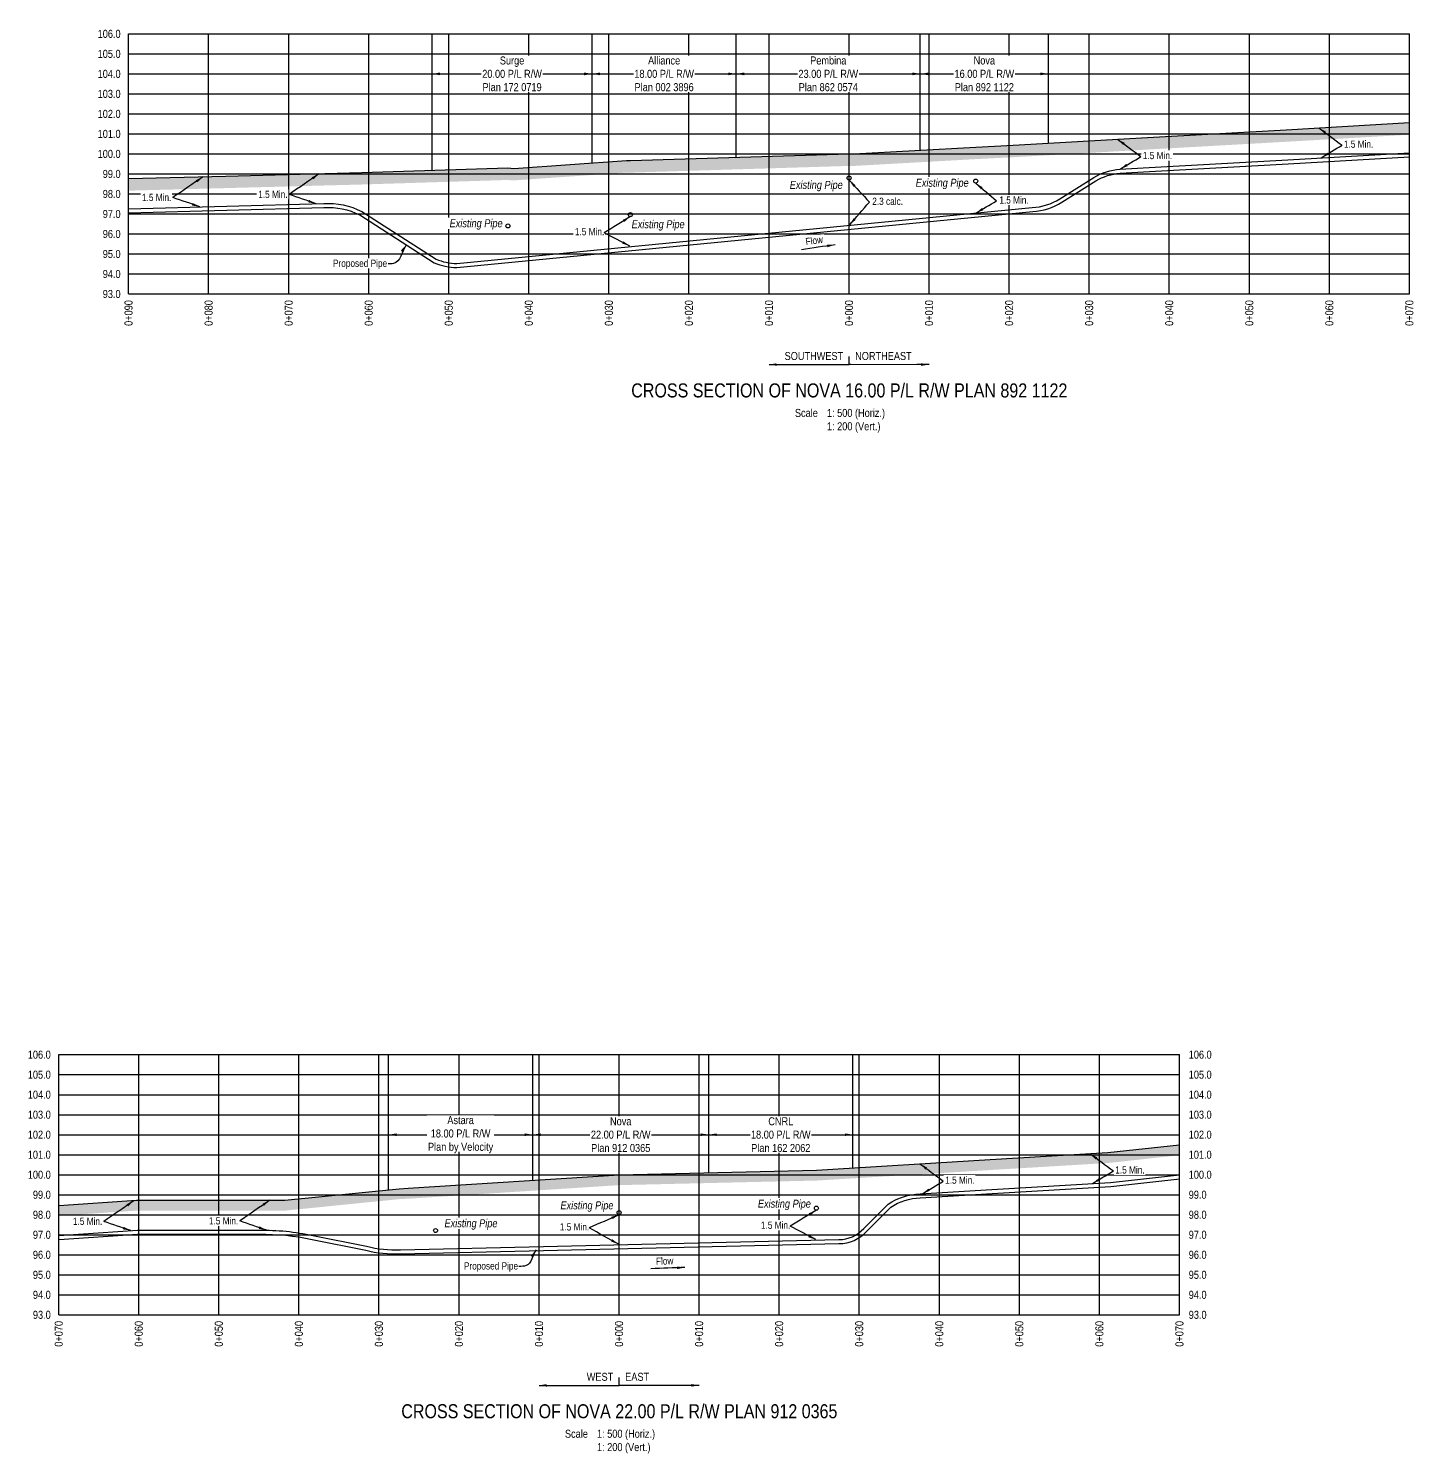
# Model space of a CAD drawing. Extents: x 348563 to 356787, y 6145683 to 6156014.
# Drawn here: x 349195 to 350925, y 6145683 to 6147462 of the extents above; entities that cross this region are included whole.
import ezdxf
from ezdxf.enums import TextEntityAlignment as Align

# ---------------------------------------------------------------- set-up
doc = ezdxf.new("R2010")
doc.units = 0
doc.header["$LTSCALE"] = 5
doc.header["$PDMODE"] = 34
doc.header["$PDSIZE"] = 0.03
doc.linetypes.add('foc-TOPO', pattern=[1, 0.2, -0.8])
doc.linetypes.add('UG_PIPE', pattern=[1.875, 1.25, -0.625])
doc.layers.get('Defpoints').update_dxf_attribs({"color": 9})
for name, color, linetype in [('AS-PIPE-UG', 44, 'UG_PIPE'), ('CG-NOTES', 7, 'Continuous'), ('DETAIL-T', 7, 'Continuous'), ('F-RW', 190, 'Continuous'), ('L-DETAIL-T', 3, 'Continuous'), ('P-CROSSINGS-GRID', 8, 'Continuous'), ('P-CROSSINGS-GROUND', 48, 'foc-TOPO'), ('P-CROSSINGS-LINE', 3, 'Continuous'), ('P-PROPOSED', 10, 'Continuous'), ('S-T7', 7, 'Continuous')]:
    doc.layers.add(name, color=color, linetype=linetype)
doc.layers.add('C-RW-T', color=13, linetype='Continuous', lineweight=9)
doc.layers.add('F-RW-T', color=190, linetype='Continuous', lineweight=9)
doc.styles.add('140', font='ARIALN.TTF', dxfattribs={"height": 15})
doc.styles.add('80', font='ARIALN.TTF', dxfattribs={"height": 10})
doc.styles.add('80CG', font='ARIALN.TTF', dxfattribs={"height": 10})
doc.styles.add('80L', font='ARIALN.TTF', dxfattribs={"height": 10})
doc.dimstyles.new('Compass 5 000', dxfattribs={"dimscale": 5, "dimtxt": 9, "dimasz": 2, "dimexe": 0.2, "dimexo": 0.0625, "dimgap": 0.5, "dimtad": 0, "dimtih": 1, "dimtoh": 1, "dimzin": 0, "dimdsep": 46, "dimtxsty": '80CG', "dimcen": 0.1, "dimse1": 1, "dimse2": 1, "dimclrd": 256, "dimclrt": 256, "dimaunit": 1, "dimadec": 4, "dimazin": 0, "dimtfac": 0.06, "dimtofl": 0, "dimtmove": 0, "dimatfit": 1, "dimfxl": 0.2, "dimtolj": 1, "dimtzin": 0, "dimlwd": -1, "dimarcsym": 0})

# ---------------------------------------------------------------- blocks, each defined once
blk = doc.blocks.new('*D647')
at = {"layer": 'Defpoints', "color": 0, "transparency": 16777216}
for p in [(350308.9, 6147409.9), (350468.8, 6147409.9), (350468.8, 6147405.6)]:
    blk.add_point(p, dxfattribs=at)
at = {"layer": 'F-RW-T', "transparency": 16777216}
for p, q in [((350318.9, 6147405.6), (350349.7, 6147405.6)), ((350458.8, 6147405.6), (350427.9, 6147405.6))]:
    blk.add_line(p, q, dxfattribs=at)
for points in [[(350318.9, 6147407.3), (350318.9, 6147403.9), (350308.9, 6147405.6)], [(350458.8, 6147407.3), (350458.8, 6147403.9), (350468.8, 6147405.6)]]:
    blk.add_solid(points, dxfattribs=at)
at = {"layer": 'F-RW-T', "transparency": 16777216, "insert": (350388.8, 6147405.6), "char_height": 10, "attachment_point": 5, "style": '80CG', "bg_fill": 3, "box_fill_scale": 1.1, "bg_fill_color": 256, "bg_fill_true_color": 13158600, "bg_fill_transparency": 0}
blk.add_mtext('\\A1;Nova\\P16.00 P/L R/W\\PPlan 892 1122', dxfattribs=at)
blk = doc.blocks.new('*D648')
at = {"layer": 'Defpoints', "color": 0, "transparency": 16777216}
for p in [(350078.9, 6147405.6), (350308.9, 6147405.6), (350308.9, 6147405.6)]:
    blk.add_point(p, dxfattribs=at)
at = {"layer": 'F-RW-T', "transparency": 16777216}
for p, q in [((350088.9, 6147405.6), (350154.3, 6147405.6)), ((350298.9, 6147405.6), (350233.4, 6147405.6))]:
    blk.add_line(p, q, dxfattribs=at)
for points in [[(350088.9, 6147407.3), (350088.9, 6147403.9), (350078.9, 6147405.6)], [(350298.9, 6147407.3), (350298.9, 6147403.9), (350308.9, 6147405.6)]]:
    blk.add_solid(points, dxfattribs=at)
at = {"layer": 'F-RW-T', "transparency": 16777216, "insert": (350193.9, 6147405.6), "char_height": 10, "attachment_point": 5, "style": '80CG', "bg_fill": 3, "box_fill_scale": 1.1, "bg_fill_color": 256, "bg_fill_true_color": 13158600, "bg_fill_transparency": 0}
blk.add_mtext('\\A1;Pembina\\P23.00 P/L R/W\\PPlan 862 0574', dxfattribs=at)
blk = doc.blocks.new('*D649')
at = {"layer": 'Defpoints', "color": 0, "transparency": 16777216}
for p in [(349899, 6147405.6), (350078.9, 6147405.6), (350078.9, 6147405.6)]:
    blk.add_point(p, dxfattribs=at)
at = {"layer": 'F-RW-T', "transparency": 16777216}
for p, q in [((349909, 6147405.6), (349949.9, 6147405.6)), ((350068.9, 6147405.6), (350028, 6147405.6))]:
    blk.add_line(p, q, dxfattribs=at)
for points in [[(349909, 6147407.3), (349909, 6147403.9), (349899, 6147405.6)], [(350068.9, 6147407.3), (350068.9, 6147403.9), (350078.9, 6147405.6)]]:
    blk.add_solid(points, dxfattribs=at)
at = {"layer": 'F-RW-T', "transparency": 16777216, "insert": (349988.9, 6147405.6), "char_height": 10, "attachment_point": 5, "style": '80CG', "bg_fill": 3, "box_fill_scale": 1.1, "bg_fill_color": 256, "bg_fill_true_color": 13158600, "bg_fill_transparency": 0}
blk.add_mtext('\\A1;Alliance\\P18.00 P/L R/W\\PPlan 002 3896', dxfattribs=at)
blk = doc.blocks.new('*D680')
at = {"layer": 'Defpoints', "color": 0, "transparency": 16777216}
for p in [(349824.7, 6146080.7), (350044.7, 6146080.7), (350044.7, 6146080.7)]:
    blk.add_point(p, dxfattribs=at)
at = {"layer": 'F-RW-T', "transparency": 16777216}
for p, q in [((349834.7, 6146080.7), (349895.2, 6146080.7)), ((350034.7, 6146080.7), (349974.2, 6146080.7))]:
    blk.add_line(p, q, dxfattribs=at)
for points in [[(349834.7, 6146082.3), (349834.7, 6146079), (349824.7, 6146080.7)], [(350034.7, 6146082.3), (350034.7, 6146079), (350044.7, 6146080.7)]]:
    blk.add_solid(points, dxfattribs=at)
at = {"layer": 'F-RW-T', "transparency": 16777216, "insert": (349934.7, 6146080.7), "char_height": 10, "attachment_point": 5, "style": '80CG', "bg_fill": 3, "box_fill_scale": 1.1, "bg_fill_color": 256, "bg_fill_true_color": 13158600, "bg_fill_transparency": 0}
blk.add_mtext('\\A1;Nova\\P22.00 P/L R/W\\PPlan 912 0365', dxfattribs=at)
blk = doc.blocks.new('*D681')
at = {"layer": 'C-RW-T', "transparency": 16777216}
for p, q in [((350054.7, 6146080.7), (350095.6, 6146080.7)), ((350214.6, 6146080.7), (350173.7, 6146080.7))]:
    blk.add_line(p, q, dxfattribs=at)
for points in [[(350054.7, 6146082.3), (350054.7, 6146079), (350044.7, 6146080.7)], [(350214.6, 6146082.3), (350214.6, 6146079), (350224.6, 6146080.7)]]:
    blk.add_solid(points, dxfattribs=at)
at = {"layer": 'Defpoints', "color": 0, "transparency": 16777216}
for p in [(350044.7, 6146080.7), (350224.6, 6146080.7), (350224.6, 6146080.7)]:
    blk.add_point(p, dxfattribs=at)
at = {"layer": 'C-RW-T', "transparency": 16777216, "insert": (350134.6, 6146080.7), "char_height": 10, "attachment_point": 5, "style": '80CG', "bg_fill": 3, "box_fill_scale": 1.1, "bg_fill_color": 256, "bg_fill_true_color": 13158600, "bg_fill_transparency": 0}
blk.add_mtext('\\A1;CNRL\\P18.00 P/L R/W\\PPlan 162 2062', dxfattribs=at)
blk = doc.blocks.new('*D704')
at = {"layer": 'Defpoints', "color": 0, "transparency": 16777216}
for p in [(349699, 6147405.6), (349699, 6147405.6), (349899, 6147405.6)]:
    blk.add_point(p, dxfattribs=at)
at = {"layer": 'F-RW-T', "transparency": 16777216}
for p, q in [((349709, 6147405.6), (349759.4, 6147405.6)), ((349889, 6147405.6), (349838.5, 6147405.6))]:
    blk.add_line(p, q, dxfattribs=at)
for points in [[(349709, 6147407.3), (349709, 6147403.9), (349699, 6147405.6)], [(349889, 6147407.3), (349889, 6147403.9), (349899, 6147405.6)]]:
    blk.add_solid(points, dxfattribs=at)
at = {"layer": 'F-RW-T', "transparency": 16777216, "insert": (349799, 6147405.6), "char_height": 10, "attachment_point": 5, "style": '80CG', "bg_fill": 3, "box_fill_scale": 1.1, "bg_fill_color": 256, "bg_fill_true_color": 13158600, "bg_fill_transparency": 0}
blk.add_mtext('\\A1;Surge\\P20.00 P/L R/W\\PPlan 172 0719', dxfattribs=at)
blk = doc.blocks.new('*D705')
at = {"layer": 'Defpoints', "color": 0, "transparency": 16777216}
for p in [(349644.8, 6146080.7), (349644.8, 6146080.7), (349824.7, 6146080.7)]:
    blk.add_point(p, dxfattribs=at)
at = {"layer": 'F-RW-T', "transparency": 16777216}
for p, q in [((349654.8, 6146080.7), (349692, 6146080.7)), ((349814.7, 6146080.7), (349777.5, 6146080.7))]:
    blk.add_line(p, q, dxfattribs=at)
for points in [[(349654.8, 6146082.3), (349654.8, 6146079), (349644.8, 6146080.7)], [(349814.7, 6146082.3), (349814.7, 6146079), (349824.7, 6146080.7)]]:
    blk.add_solid(points, dxfattribs=at)
at = {"layer": 'F-RW-T', "transparency": 16777216, "insert": (349734.7, 6146080.7), "char_height": 10, "attachment_point": 5, "style": '80CG', "bg_fill": 3, "box_fill_scale": 1.1, "bg_fill_color": 256, "bg_fill_true_color": 13158600, "bg_fill_transparency": 0}
blk.add_mtext('\\A1;Astara\\P18.00 P/L R/W\\PPlan by Velocity', dxfattribs=at)

msp = doc.modelspace()

# ---------------------------------------------------------------- hatches: boundary and pattern name
at = {"layer": 'P-CROSSINGS-GROUND', "linetype": 'ByBlock'}
h = msp.add_hatch(dxfattribs=at)
h.set_pattern_fill('EARTH', color=256, scale=2.49874, angle=45)
h.set_pattern_definition([(45, (2930.733, -8012.558), (2e-15, 22.43932122), [15.8669962, -15.8669962]), (45, (2926.526, -8008.35), (2e-15, 22.43932122), [15.8669962, -15.8669962]), (45, (2922.318, -8004.143), (2e-15, 22.43932122), [15.8669962, -15.8669962]), (135, (2922.318, -8001.338), (-22.43932122, 2e-15), [15.8669962, -15.8669962]), (135, (2926.526, -7997.131), (-22.43932122, 2e-15), [15.8669962, -15.8669962]), (135, (2930.733, -7992.924), (-22.43932122, 2e-15), [15.8669962, -15.8669962])])
h.paths.add_polyline_path([(349942.406, 6147282.36), (349946.803, 6147282.289), (350220.108, 6147290.643), (350226.357, 6147290.643), (350378.787, 6147299.189), (350425.726, 6147301.539), (350593.536, 6147311.142), (350766.737, 6147320.867), (350919.699, 6147329.677), (350919.699, 6147344.698), (350765.885, 6147335.839), (350592.687, 6147326.114), (350424.922, 6147316.514), (350377.993, 6147314.164), (350225.937, 6147305.639), (350219.879, 6147305.639), (349946.694, 6147297.289), (349942.005, 6147297.364), (349801.198, 6147287.564), (349793.788, 6147288.114), (349611.277, 6147282.439), (349441.696, 6147277.939), (349320.11, 6147274.739), (349320.11, 6147259.738), (349442.091, 6147262.948), (349611.709, 6147267.449), (349793.465, 6147273.101), (349801.164, 6147272.529)])
h = msp.add_hatch(dxfattribs=at)
h.set_pattern_fill('EARTH', color=256, scale=2.49874, angle=45)
h.set_pattern_definition([(45, (2275.464, -2122.13), (2e-15, 22.43932122), [15.8669962, -15.8669962]), (45, (2271.257, -2117.923), (2e-15, 22.43932122), [15.8669962, -15.8669962]), (45, (2267.05, -2113.715), (2e-15, 22.43932122), [15.8669962, -15.8669962]), (135, (2267.05, -2110.91), (-22.43932122, 2e-15), [15.8669962, -15.8669962]), (135, (2271.257, -2106.703), (-22.43932122, 2e-15), [15.8669962, -15.8669962]), (135, (2275.464, -2102.496), (-22.43932122, 2e-15), [15.8669962, -15.8669962])])
h.paths.add_polyline_path([(350632.517, 6146055.09), (350632.517, 6146068.164), (350543.168, 6146058.37), (350396.056, 6146049.57), (350179.042, 6146036.42), (349932.697, 6146030.695), (349669.407, 6146013.77), (349658.01, 6146013.27), (349515.299, 6145998.87), (349329.882, 6145998.87), (349232.877, 6145992.415), (349232.877, 6145979.39), (349330.314, 6145985.873), (349515.953, 6145985.873), (349658.948, 6146000.302), (349670.109, 6146000.791), (349933.265, 6146017.708), (350179.587, 6146023.432), (350396.842, 6146036.597), (350544.265, 6146045.415)])

# ---------------------------------------------------------------- linework, layer by layer
at = {"layer": 'AS-PIPE-UG', "linetype": 'Continuous'}
for centre in [(350219.879, 6147275.647), (350377.993, 6147271.676), (349946.694, 6147229.807), (349793.788, 6147215.633), (349932.697, 6145983.208), (350179.042, 6145988.933), (349703.457, 6145960.973)]:
    msp.add_circle(centre, 2.499, dxfattribs=at)
at = {"layer": 'CG-NOTES'}
for p, q in [((350219.879, 6147042.576), (350219.879, 6147052.573)), ((349932.697, 6145767.631), (349932.697, 6145777.629))]:
    msp.add_line(p, q, dxfattribs=at)
at = {"layer": 'F-RW'}
for p, q in [((349699.012, 6147285.167), (349699.012, 6147455.601)), ((349898.961, 6147294.368), (349898.961, 6147455.601)), ((350078.915, 6147301.331), (350078.915, 6147455.601)), ((350308.856, 6147310.288), (350308.856, 6147455.601)), ((350468.815, 6147319.026), (350468.815, 6147455.601)), ((349644.771, 6146011.934), (349644.771, 6146180.656)), ((349824.725, 6146023.754), (349824.725, 6146180.656)), ((350044.668, 6146033.297), (350044.668, 6146180.656)), ((350224.622, 6146039.182), (350224.622, 6146180.656))]:
    msp.add_line(p, q, dxfattribs=at)
at = {"layer": 'P-CROSSINGS-GRID', "color": 8}
for p, q in [((349320.11, 6147455.601), (350919.699, 6147455.601)), ((349320.11, 6147130.684), (349320.11, 6147455.601)), ((349420.084, 6147130.684), (349420.084, 6147455.601)), ((349520.058, 6147130.684), (349520.058, 6147455.601)), ((349620.033, 6147130.684), (349620.033, 6147455.601)), ((349720.007, 6147130.684), (349720.007, 6147455.601)), ((349819.981, 6147130.684), (349819.981, 6147455.601)), ((349919.956, 6147130.684), (349919.956, 6147455.601)), ((350019.93, 6147130.684), (350019.93, 6147455.601)), ((350119.904, 6147130.684), (350119.904, 6147455.601)), ((350219.879, 6147130.684), (350219.879, 6147455.601)), ((350319.853, 6147130.684), (350319.853, 6147455.601)), ((350419.827, 6147130.684), (350419.827, 6147455.601)), ((350519.802, 6147130.684), (350519.802, 6147455.601)), ((350619.776, 6147130.684), (350619.776, 6147455.601)), ((350719.75, 6147130.684), (350719.75, 6147455.601)), ((350819.725, 6147130.684), (350819.725, 6147455.601)), ((350919.699, 6147130.684), (350919.699, 6147455.601)), ((349320.11, 6147430.607), (350919.699, 6147430.607)), ((349320.11, 6147405.613), (350919.699, 6147405.613)), ((349320.11, 6147380.62), (350919.699, 6147380.62)), ((349320.11, 6147355.626), (350919.699, 6147355.626)), ((349320.11, 6147330.633), (350919.699, 6147330.633)), ((349320.11, 6147305.639), (350919.699, 6147305.639)), ((349320.11, 6147280.646), (350919.699, 6147280.646)), ((349320.11, 6147255.652), (350919.699, 6147255.652)), ((349320.11, 6147230.658), (350919.699, 6147230.658)), ((349320.11, 6147205.665), (350919.699, 6147205.665)), ((349320.11, 6147180.671), (350919.699, 6147180.671)), ((349320.11, 6147155.678), (350919.699, 6147155.678)), ((349320.11, 6147130.684), (350919.699, 6147130.684)), ((349232.877, 6145855.74), (349232.877, 6146180.656)), ((349232.877, 6146180.656), (350632.517, 6146180.656)), ((349332.851, 6145855.74), (349332.851, 6146180.656)), ((349432.825, 6145855.74), (349432.825, 6146180.656)), ((349532.8, 6145855.74), (349532.8, 6146180.656)), ((349632.774, 6145855.74), (349632.774, 6146180.656)), ((349732.748, 6145855.74), (349732.748, 6146180.656)), ((349832.723, 6145855.74), (349832.723, 6146180.656)), ((349932.697, 6145855.74), (349932.697, 6146180.656)), ((350032.671, 6145855.74), (350032.671, 6146180.656)), ((350132.646, 6145855.74), (350132.646, 6146180.656)), ((350232.62, 6145855.74), (350232.62, 6146180.656)), ((350332.594, 6145855.74), (350332.594, 6146180.656)), ((350432.569, 6145855.74), (350432.569, 6146180.656)), ((350532.543, 6145855.74), (350532.543, 6146180.656)), ((350632.517, 6145855.74), (350632.517, 6146180.656)), ((349232.877, 6146155.663), (350632.517, 6146155.663)), ((349232.877, 6146130.669), (350632.517, 6146130.669)), ((349232.877, 6146105.676), (350632.517, 6146105.676)), ((349232.877, 6146080.682), (350632.517, 6146080.682)), ((349232.877, 6146055.688), (350632.517, 6146055.688)), ((349232.877, 6146030.695), (350632.517, 6146030.695)), ((349232.877, 6146005.701), (350632.517, 6146005.701)), ((349232.877, 6145980.708), (350632.517, 6145980.708)), ((349232.877, 6145955.714), (350632.517, 6145955.714)), ((349232.877, 6145930.72), (350632.517, 6145930.72)), ((349232.877, 6145905.727), (350632.517, 6145905.727)), ((349232.877, 6145880.733), (350632.517, 6145880.733)), ((349232.877, 6145855.74), (350632.517, 6145855.74))]:
    msp.add_line(p, q, dxfattribs=at)
at = {"layer": 'P-CROSSINGS-LINE', "color": 3, "flags": 128}
for points in [[(349320.11, 6147274.739), (349441.696, 6147277.939), (349611.277, 6147282.439), (349793.788, 6147288.114), (349801.198, 6147287.564), (349942.005, 6147297.364), (349946.694, 6147297.289), (350219.879, 6147305.639), (350225.937, 6147305.639), (350377.993, 6147314.164), (350424.922, 6147316.514), (350592.687, 6147326.114), (350765.885, 6147335.839), (350919.699, 6147344.698)], [(349232.877, 6145992.415), (349329.882, 6145998.87), (349515.299, 6145998.87), (349658.01, 6146013.27), (349669.407, 6146013.77), (349932.697, 6146030.695), (350179.042, 6146036.42), (350396.056, 6146049.57), (350543.168, 6146058.37), (350632.517, 6146068.164)]]:
    msp.add_lwpolyline(points, dxfattribs=at)
at = {"layer": 'P-PROPOSED', "flags": 128}
for points in [[(349232.877, 6145954.842), (349331.128, 6145961.379), (349482.882, 6145961.379, -0.05819602), (349550.318, 6145954.768), (349617.304, 6145941.4, 0.07309889), (349659.515, 6145936.87), (349838.197, 6145941.022), (350207.144, 6145949.597, 0.21263998), (350238.236, 6145963.58), (350268.839, 6145994.101, -0.14464722), (350308.475, 6146006.704), (350398.324, 6146012.148), (350546.332, 6146021.002), (350632.517, 6146030.449)], [(349233.208, 6145949.854), (349331.294, 6145956.381), (349482.928, 6145956.381, -0.05827333), (349549.298, 6145949.874), (349616.19, 6145936.525, 0.07279809), (349659.67, 6145931.873), (349838.313, 6145936.025), (350207.213, 6145944.598, 0.2115336), (350241.865, 6145960.139), (350272.028, 6145990.221, -0.14327748), (350308.676, 6146001.708), (350398.626, 6146007.158), (350546.754, 6146016.019), (350633.062, 6146025.48)]]:
    msp.add_lwpolyline(points, format="xyb", dxfattribs=at)

# ---------------------------------------------------------------- texts
at = {"style": '80'}
for s, p in [('0+090', (349320.023, 6147123.018)), ('0+080', (349419.997, 6147123.018)), ('0+070', (349519.971, 6147123.018)), ('0+060', (349619.946, 6147123.018)), ('0+050', (349719.92, 6147123.018)), ('0+040', (349819.894, 6147123.018)), ('0+030', (349919.869, 6147123.018)), ('0+020', (350019.843, 6147123.018)), ('0+010', (350119.817, 6147123.018)), ('0+000', (350219.792, 6147123.018)), ('0+010', (350319.766, 6147123.018)), ('0+020', (350419.74, 6147123.018)), ('0+030', (350519.715, 6147123.018)), ('0+040', (350619.689, 6147123.018)), ('0+050', (350719.663, 6147123.018)), ('0+060', (350819.638, 6147123.018)), ('0+070', (350919.612, 6147123.018)), ('0+070', (349232.79, 6145848.074)), ('0+060', (349332.764, 6145848.074)), ('0+050', (349432.738, 6145848.074)), ('0+040', (349532.713, 6145848.074)), ('0+030', (349632.687, 6145848.074)), ('0+020', (349732.661, 6145848.074)), ('0+010', (349832.636, 6145848.074)), ('0+000', (349932.61, 6145848.074)), ('0+010', (350032.584, 6145848.074)), ('0+020', (350132.559, 6145848.074)), ('0+030', (350232.533, 6145848.074)), ('0+040', (350332.507, 6145848.074)), ('0+050', (350432.482, 6145848.074)), ('0+060', (350532.456, 6145848.074)), ('0+070', (350632.43, 6145848.074))]:
    msp.add_text(s, height=9.9974, rotation=90, dxfattribs=at).set_placement(p, align=Align.MIDDLE_RIGHT)
at = {"layer": 'DETAIL-T', "char_height": 9.99743, "attachment_point": 1, "style": '80L'}
for insert in [(350152.24, 6146987.13), (349865.059, 6145712.186)]:
    msp.add_mtext_dynamic_manual_height_columns('Scale^I1: 500 (Horiz.)\\P^I1: 200 (Vert.)', width=217.1051, gutter_width=45, heights=[0], dxfattribs=dict(at, insert=insert))
at = {"layer": 'L-DETAIL-T', "char_height": 17.49551, "attachment_point": 2, "rotation": 0, "style": '140'}
for s, insert, width in [('CROSS SECTION OF NOVA 16.00 P/L R/W PLAN 892 1122', (350220.159, 6147018.996), 921.80404), ('CROSS SECTION OF NOVA 22.00 P/L R/W PLAN 912 0365', (349932.977, 6145744.051), 634.07546)]:
    msp.add_mtext(s, dxfattribs=dict(at, insert=insert, width=width))
at = {"layer": 'S-T7', "style": '80'}
for s, p in [('106.0', (349310.112, 6147455.601)), ('105.0', (349310.112, 6147430.607)), ('104.0', (349310.112, 6147405.613)), ('103.0', (349310.112, 6147380.62)), ('102.0', (349310.112, 6147355.626)), ('101.0', (349310.112, 6147330.633)), ('100.0', (349310.112, 6147305.639)), ('99.0', (349310.112, 6147280.646)), ('98.0', (349310.112, 6147255.652)), ('97.0', (349310.112, 6147230.658)), ('96.0', (349310.112, 6147205.665)), ('95.0', (349310.112, 6147180.671)), ('94.0', (349310.112, 6147155.678)), ('93.0', (349310.112, 6147130.684)), ('106.0', (349222.879, 6146180.656)), ('105.0', (349222.879, 6146155.663)), ('104.0', (349222.879, 6146130.669)), ('103.0', (349222.879, 6146105.676)), ('102.0', (349222.879, 6146080.682)), ('101.0', (349222.879, 6146055.688)), ('100.0', (349222.879, 6146030.695)), ('99.0', (349222.879, 6146005.701)), ('98.0', (349222.879, 6145980.708)), ('97.0', (349222.879, 6145955.714)), ('96.0', (349222.879, 6145930.72)), ('95.0', (349222.879, 6145905.727)), ('94.0', (349222.879, 6145880.733)), ('93.0', (349222.879, 6145855.74))]:
    msp.add_text(s, height=9.9974, dxfattribs=at).set_placement(p, align=Align.MIDDLE_RIGHT)
for s, p in [('106.0', (350644.045, 6146180.656)), ('105.0', (350644.045, 6146155.663)), ('104.0', (350644.045, 6146130.669)), ('103.0', (350644.045, 6146105.676)), ('102.0', (350644.045, 6146080.682)), ('101.0', (350644.045, 6146055.688)), ('100.0', (350644.045, 6146030.695)), ('99.0', (350644.045, 6146005.701)), ('98.0', (350644.045, 6145980.708)), ('97.0', (350644.045, 6145955.714)), ('96.0', (350644.045, 6145930.72)), ('95.0', (350644.045, 6145905.727)), ('94.0', (350644.045, 6145880.733)), ('93.0', (350644.045, 6145855.74))]:
    msp.add_text(s, height=9.9974, dxfattribs=at).set_placement(p, align=Align.MIDDLE_LEFT)

# ---------------------------------------------------------------- leaders
at = {"path_type": 1}
for points in [[(350806.369, 6147338.217), (350835.543, 6147316.562)], [(350555.251, 6147324.018), (350584.425, 6147302.363)], [(350809.336, 6147300.789), (350835.543, 6147316.562)], [(350558.218, 6147286.59), (350584.425, 6147302.363)], [(349558.209, 6147280.88), (349520.58, 6147254.989)], [(349413.053, 6147277.036), (349375.424, 6147251.145)], [(349409.16, 6147239.58), (349375.424, 6147251.145)], [(349554.316, 6147243.424), (349520.58, 6147254.989)], [(350520.81, 6146057.08), (350549.984, 6146035.425)], [(350308.4, 6146044.307), (350337.574, 6146022.652)], [(350523.778, 6146019.652), (350549.984, 6146035.425)], [(350311.367, 6146006.879), (350337.574, 6146022.652)], [(349326.81, 6145998.289), (349289.181, 6145972.398)], [(349496.571, 6145998.853), (349458.942, 6145972.962)], [(349322.917, 6145960.833), (349289.181, 6145972.398)], [(349492.678, 6145961.397), (349458.942, 6145972.962)]]:
    msp.add_leader(points, dimstyle='Compass 5 000', override={"dimgap": 0.5, "dimtad": 0}, dxfattribs=at)
at = {"layer": 'CG-NOTES', "path_type": 1}
for points in [[(350119.904, 6147042.576), (350219.879, 6147042.576)], [(350319.853, 6147042.576), (350219.879, 6147042.576)], [(349832.723, 6145767.631), (349932.697, 6145767.631)], [(350032.671, 6145767.631), (349932.697, 6145767.631)]]:
    msp.add_leader(points, dimstyle='Compass 5 000', override={"dimgap": 0.5, "dimtad": 0}, dxfattribs=at)

# ---------------------------------------------------------------- next in the draw order: texts
at = {"color": 3, "char_height": 9.9974, "width": 78.41119, "attachment_point": 3, "style": '80', "bg_fill": 2}
for s, insert in [('SOUTHWEST', (350212.513, 6147058.252)), ('WEST', (349925.331, 6145783.308))]:
    msp.add_mtext(s, dxfattribs=dict(at, insert=insert))
at = {"attachment_point": 1, "style": '80L', "bg_fill": 3, "box_fill_scale": 1.2, "bg_fill_color": 256, "bg_fill_transparency": 0}
for s, width, insert, char_height in [('1.5 Min.', 35.85188, (350552.317, 6146041.196), 8.9955), ('1.5 Min.', 35.85188, (350339.907, 6146028.423), 8.9955), ('1.5 Min.', 35.85188, (349420.373, 6145977.606), 8.9955), ('1.5 Min.', 35.85188, (349250.611, 6145977.043), 8.9955), ('1.5 Min.', 35.85188, (349858.673, 6145970.067), 8.9955), ('1.5 Min.', 35.85188, (350109.818, 6145972.182), 8.9955), ('Proposed Pipe', 67.21029, (349738.89, 6145921.294), 8.99546)]:
    msp.add_mtext_dynamic_manual_height_columns(s, width=width, gutter_width=44.955, heights=[0], dxfattribs=dict(at, insert=insert, char_height=char_height))
at = {"insert": (350000.304, 6145927.788), "char_height": 8.9955, "attachment_point": 3, "rotation": 1.692947, "style": '80L', "bg_fill": 3, "box_fill_scale": 1.2, "bg_fill_color": 256, "bg_fill_transparency": 0}
msp.add_mtext_dynamic_manual_height_columns('Flow', width=28.53124, gutter_width=44.955, heights=[0], dxfattribs=at)
at = {"layer": 'AS-PIPE-UG', "linetype": 'Continuous', "char_height": 9.99496, "attachment_point": 1, "style": '80L', "bg_fill": 3, "box_fill_scale": 1.2, "bg_fill_color": 256, "bg_fill_transparency": 0}
for insert in [(350145.832, 6147272.011), (350303.086, 6147274.635), (349721.011, 6147224.041), (349948.316, 6147222.886), (349859.449, 6145997.483), (350106.004, 6145999.542), (349714.632, 6145975.103)]:
    msp.add_mtext_dynamic_manual_height_columns('{\\fArial Narrow|b0|i1|c0|p34;Existing Pipe}', width=65.7647, gutter_width=49.95, heights=[0], dxfattribs=dict(at, insert=insert))

# ---------------------------------------------------------------- next in the draw order: dimensions: what is measured, and where the dimension line sits
at = {"layer": 'F-RW-T'}
for p1, p2, distance, text, picture, middle in [((350308.856, 6147409.944), (350468.815, 6147409.944), -4.33, 'Nova\\P16.00 P/L R/W\\PPlan 892 1122', '*D647', (350388.835, 6147405.613)), ((349824.725, 6146080.682), (350044.668, 6146080.682), 0, 'Nova\\P22.00 P/L R/W\\PPlan 912 0365', '*D680', (349934.696, 6146080.682))]:
    dim = msp.add_aligned_dim(p1=p1, p2=p2, distance=distance, text=text, dimstyle='Compass 5 000', override={"dimtfill": 1}, dxfattribs=at)
    dim.commit()
    dim.dimension.update_dxf_attribs({"geometry": picture, "text_midpoint": middle})

# ---------------------------------------------------------------- next in the draw order: linework, layer by layer
at = {"layer": 'P-PROPOSED'}
for points in [[(349320.11, 6147237.236), (349442.682, 6147240.462), (349563.747, 6147243.674, -0.13631723), (349611.234, 6147233.693), (349704.092, 6147174.194, 0.09324867), (349729.836, 6147168.766), (349914.06, 6147186.65), (350448.727, 6147238.553, 0.11852725), (350483.081, 6147249.49), (350525.58, 6147276.263, -0.11384325), (350558.065, 6147286.581), (350594.809, 6147288.684), (350768.014, 6147298.409), (350919.699, 6147307.145)], [(349320.11, 6147232.236), (349442.814, 6147235.465), (349563.974, 6147238.68, -0.13591788), (349608.733, 6147229.359), (349701.76, 6147169.751, 0.0957346), (349730.029, 6147163.763), (349914.543, 6147181.675), (350449.15, 6147233.572, 0.11847611), (350485.708, 6147245.237), (350528.184, 6147271.996, -0.11339018), (350558.411, 6147281.594), (350595.092, 6147283.693), (350768.298, 6147293.419), (350919.699, 6147302.138)]]:
    msp.add_lwpolyline(points, format="xyb", dxfattribs=at)

# ---------------------------------------------------------------- next in the draw order: texts
at = {"color": 3, "char_height": 9.9974, "width": 71.77802, "attachment_point": 1, "style": '80', "bg_fill": 2}
for s, insert in [('NORTHEAST', (350227.467, 6147058.252)), ('EAST', (349940.285, 6145783.308))]:
    msp.add_mtext(s, dxfattribs=dict(at, insert=insert))

# ---------------------------------------------------------------- next in the draw order: dimensions: what is measured, and where the dimension line sits
at = {"layer": 'C-RW-T'}
dim = msp.add_aligned_dim(p1=(350044.668, 6146080.682), p2=(350224.622, 6146080.682), distance=0, text='CNRL\\P18.00 P/L R/W\\PPlan 162 2062', dimstyle='Compass 5 000', override={"dimtfill": 1}, dxfattribs=at)
dim.commit()
dim.dimension.update_dxf_attribs({"geometry": '*D681', "text_midpoint": (350134.645, 6146080.682)})
at = {"layer": 'F-RW-T'}
for p1, p2, text, picture, middle in [((350078.915, 6147405.613), (350308.856, 6147405.613), 'Pembina\\P23.00 P/L R/W\\PPlan 862 0574', '*D648', (350193.885, 6147405.613)), ((349824.725, 6146080.682), (349644.771, 6146080.682), 'Astara\\P18.00 P/L R/W\\PPlan by Velocity', '*D705', (349734.748, 6146080.682))]:
    dim = msp.add_aligned_dim(p1=p1, p2=p2, distance=0, text=text, dimstyle='Compass 5 000', override={"dimtfill": 1}, dxfattribs=at)
    dim.commit()
    dim.dimension.update_dxf_attribs({"geometry": picture, "text_midpoint": middle})

# ---------------------------------------------------------------- next in the draw order: leaders
at = {"path_type": 1}
for points in [[(349932.697, 6145980.708), (349895.161, 6145964.251)], [(350179.042, 6145986.434), (350146.37, 6145966.245)], [(349932.144, 6145943.893), (349895.161, 6145964.251)], [(350178.489, 6145949.619), (350146.37, 6145966.245)], [(349828.947, 6145936.81), (349816.72, 6145917.12), (349807.481, 6145915.966)], [(350014.883, 6145914.85), (349972.497, 6145913.196)]]:
    msp.add_leader(points, dimstyle='Compass 5 000', override={"dimgap": 0.5, "dimtad": 0}, dxfattribs=at)

# ---------------------------------------------------------------- next in the draw order: texts
at = {"attachment_point": 1, "style": '80L', "bg_fill": 3, "box_fill_scale": 1.2, "bg_fill_color": 256, "bg_fill_transparency": 0}
for s, width, insert, char_height in [('1.5 Min.', 35.85188, (350837.876, 6147322.333), 8.9955), ('1.5 Min.', 35.85188, (350586.758, 6147308.134), 8.9955), ('1.5 Min.', 35.85188, (349482.011, 6147259.634), 8.9955), ('1.5 Min.', 35.85188, (349336.855, 6147255.789), 8.9955), ('2.3 calc.', 37.6032, (350248.814, 6147250.967), 8.9955), ('1.5 Min.', 35.85188, (350407.566, 6147252.542), 8.9955), ('1.5 Min.', 35.85188, (349877.47, 6147213.057), 8.9955), ('Proposed Pipe', 67.21029, (349575.375, 6147173.533), 8.99546)]:
    msp.add_mtext_dynamic_manual_height_columns(s, width=width, gutter_width=44.955, heights=[0], dxfattribs=dict(at, insert=insert, char_height=char_height))
at = {"insert": (350186.468, 6147203.457), "char_height": 8.9955, "attachment_point": 3, "rotation": 7.922258, "style": '80L', "bg_fill": 3, "box_fill_scale": 1.2, "bg_fill_color": 256, "bg_fill_transparency": 0}
msp.add_mtext_dynamic_manual_height_columns('Flow', width=28.53124, gutter_width=44.955, heights=[0], dxfattribs=at)

# ---------------------------------------------------------------- next in the draw order: dimensions: what is measured, and where the dimension line sits
at = {"layer": 'F-RW-T'}
dim = msp.add_aligned_dim(p1=(349898.961, 6147405.613), p2=(350078.915, 6147405.613), distance=0, text='Alliance\\P18.00 P/L R/W\\PPlan 002 3896', dimstyle='Compass 5 000', override={"dimtfill": 1}, dxfattribs=at)
dim.commit()
dim.dimension.update_dxf_attribs({"geometry": '*D649', "text_midpoint": (349988.938, 6147405.613)})

# ---------------------------------------------------------------- next in the draw order: dimensions: what is measured, and where the dimension line sits
dim = msp.add_aligned_dim(p1=(349898.961, 6147405.613), p2=(349699.012, 6147405.613), distance=0, text='Surge\\P20.00 P/L R/W\\PPlan 172 0719', dimstyle='Compass 5 000', override={"dimtfill": 1}, dxfattribs=at)
dim.commit()
dim.dimension.update_dxf_attribs({"geometry": '*D704', "text_midpoint": (349798.987, 6147405.613)})

# ---------------------------------------------------------------- next in the draw order: leaders
at = {"path_type": 1}
for points in [[(350219.96, 6147272.778), (350245.321, 6147245.448)], [(350377.993, 6147269.177), (350404.072, 6147247.024)], [(350220.215, 6147216.696), (350245.321, 6147245.448)], [(350378.106, 6147231.698), (350404.072, 6147247.024)], [(349946.694, 6147227.308), (349914.022, 6147207.119)], [(349666.839, 6147192.126), (349651.082, 6147168.665), (349644.168, 6147168.562)], [(349946.141, 6147190.494), (349914.022, 6147207.119)], [(350202.365, 6147192.178), (350160.408, 6147185.934)]]:
    msp.add_leader(points, dimstyle='Compass 5 000', override={"dimgap": 0.5, "dimtad": 0}, dxfattribs=at)

doc.saveas('drawing.dxf')
